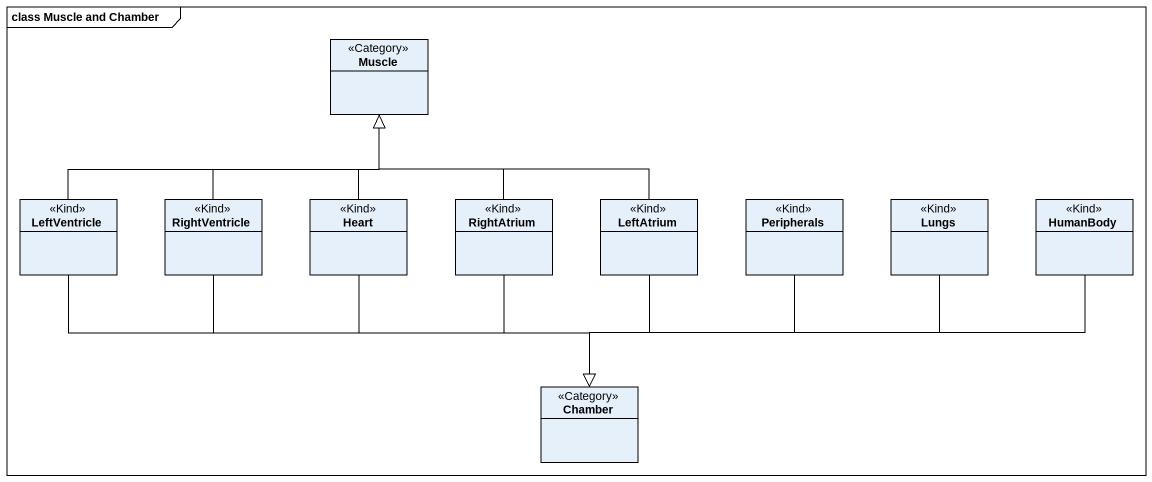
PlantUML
@startuml
mainframe class Muscle and Chamber
hide circle
hide empty members
class Muscle <<Category>>
class LeftVentricle <<Kind>>
class RightVentricle <<Kind>>
class Heart <<Kind>>
class RightAtrium <<Kind>>
class LeftAtrium <<Kind>>
class Peripherals <<Kind>>
class Lungs <<Kind>>
class HumanBody <<Kind>>
class Chamber <<Category>>
LeftVentricle -right-|> Muscle
LeftVentricle -right-|> Chamber
RightVentricle -up-|> Muscle
RightVentricle -right-|> Chamber
Heart -up-|> Muscle
Heart --|> Chamber
RightAtrium -up-|> Muscle
RightAtrium --|> Chamber
LeftAtrium -left-|> Muscle
LeftAtrium --|> Chamber
Peripherals --|> Chamber
Lungs -left-|> Chamber
HumanBody -left-|> Chamber
@enduml
